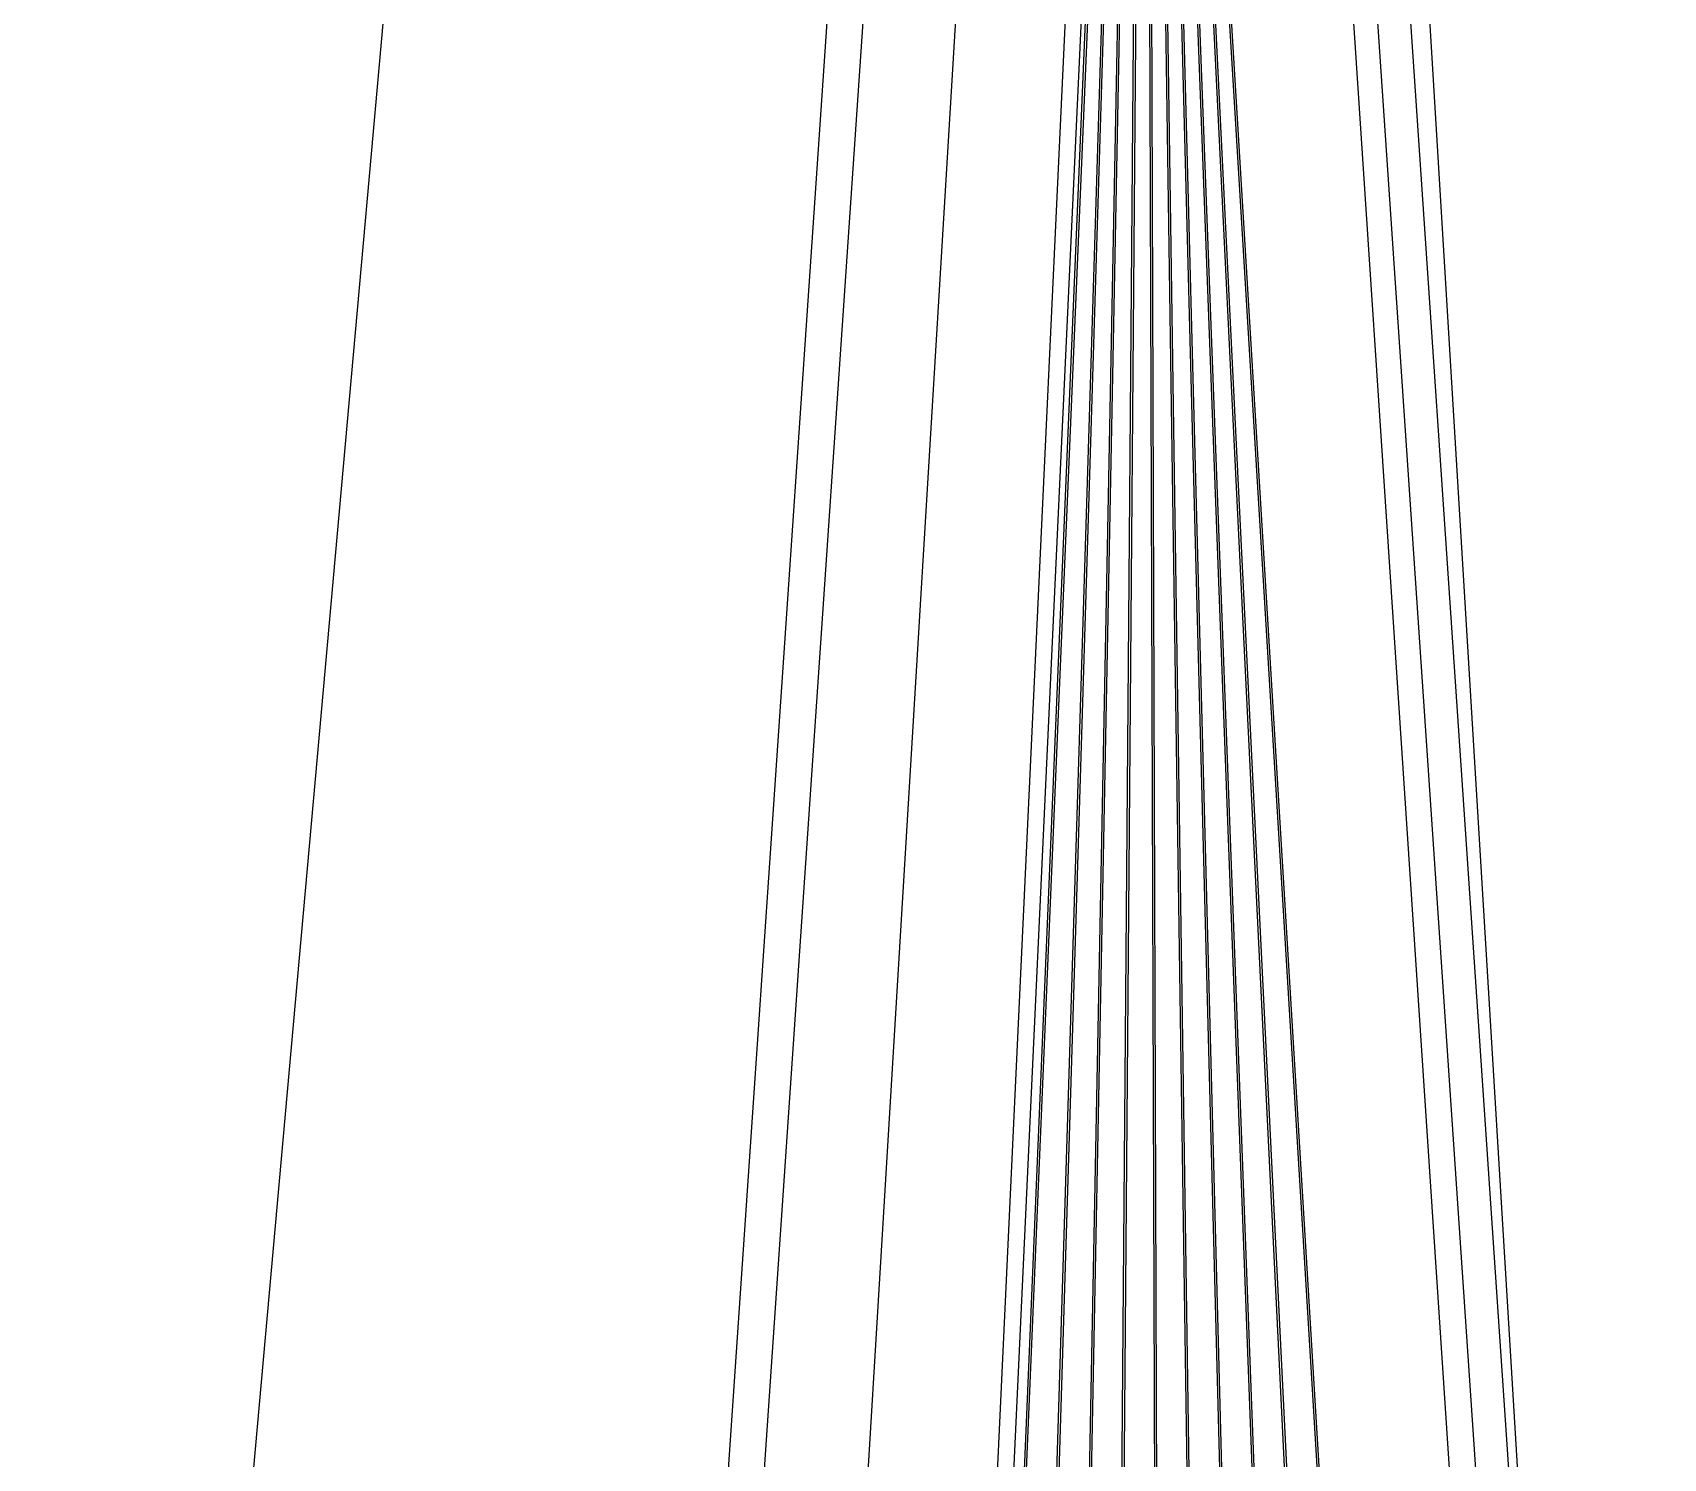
# Model space of a CAD drawing. Header units: millimetres. Extents: x 90964 to 877642, y 656808 to 1438307.
# Drawn here: x 861925 to 863161, y 1267899 to 1268979 of the extents above; entities that cross this region are included whole.
import ezdxf

# ---------------------------------------------------------------- set-up
doc = ezdxf.new("R2010")
doc.units = ezdxf.units.MM
doc.header["$LTSCALE"] = 300
doc.layers.add('SectionCutEdges', color=7, linetype='Continuous')

msp = doc.modelspace()

# ---------------------------------------------------------------- linework, layer by layer
at = {"color": 251}
for p, q in [((862935.7, 1269777.9), (863103.9, 1266997.8)), ((862873.6, 1269773.9), (863121.8, 1266026.5)), ((862756.1, 1269743.8), (862599.1, 1266026.5)), ((862758, 1269743.9), (862643.5, 1266026.5)), ((862759.6, 1269744), (862645.1, 1266026.5)), ((862761.6, 1269744.1), (862689.5, 1266026.5)), ((862763.2, 1269744.2), (862691, 1266026.5)), ((862765.1, 1269744.4), (862735.4, 1266026.5)), ((862766.7, 1269744.4), (862737, 1266026.5)), ((862768.6, 1269744.6), (862781.3, 1266026.5)), ((862770.2, 1269744.7), (862782.9, 1266026.5)), ((862772.1, 1269744.8), (862827.3, 1266026.5)), ((862773.6, 1269744.9), (862828.8, 1266026.5)), ((862775.5, 1269745), (862873.2, 1266026.5)), ((862777.1, 1269745.1), (862874.8, 1266026.5)), ((862779, 1269745.2), (862919.1, 1266026.5)), ((862780.6, 1269745.3), (862920.7, 1266026.5)), ((862782.4, 1269745.4), (862965, 1266026.5)), ((862784, 1269745.5), (862966.6, 1266026.5)), ((862785.8, 1269745.6), (863010.9, 1266026.5)), ((862787.4, 1269745.7), (863012.4, 1266026.5)), ((862752.1, 1269687.3), (862581.5, 1266026.5)), ((862752.1, 1269687.3), (862597.5, 1266026.5)), ((862251.4, 1269666.3), (861925.1, 1266026.5)), ((862573, 1269666.5), (862324.9, 1266026.5)), ((862600.4, 1269668.7), (862352.1, 1266026.5)), ((862665.2, 1269668.7), (862445.5, 1266026.5)), ((862569.4, 1266026.5), (862739.2, 1269668.7))]:
    msp.add_line(p, q, dxfattribs=at)
at = {"layer": 'SectionCutEdges', "color": 251}
for p, q in [((862890.6, 1269777.3), (863160.5, 1265791.1)), ((863103.9, 1266997.8), (862915.7, 1269776.5))]:
    msp.add_line(p, q, dxfattribs=at)

doc.saveas('drawing.dxf')
